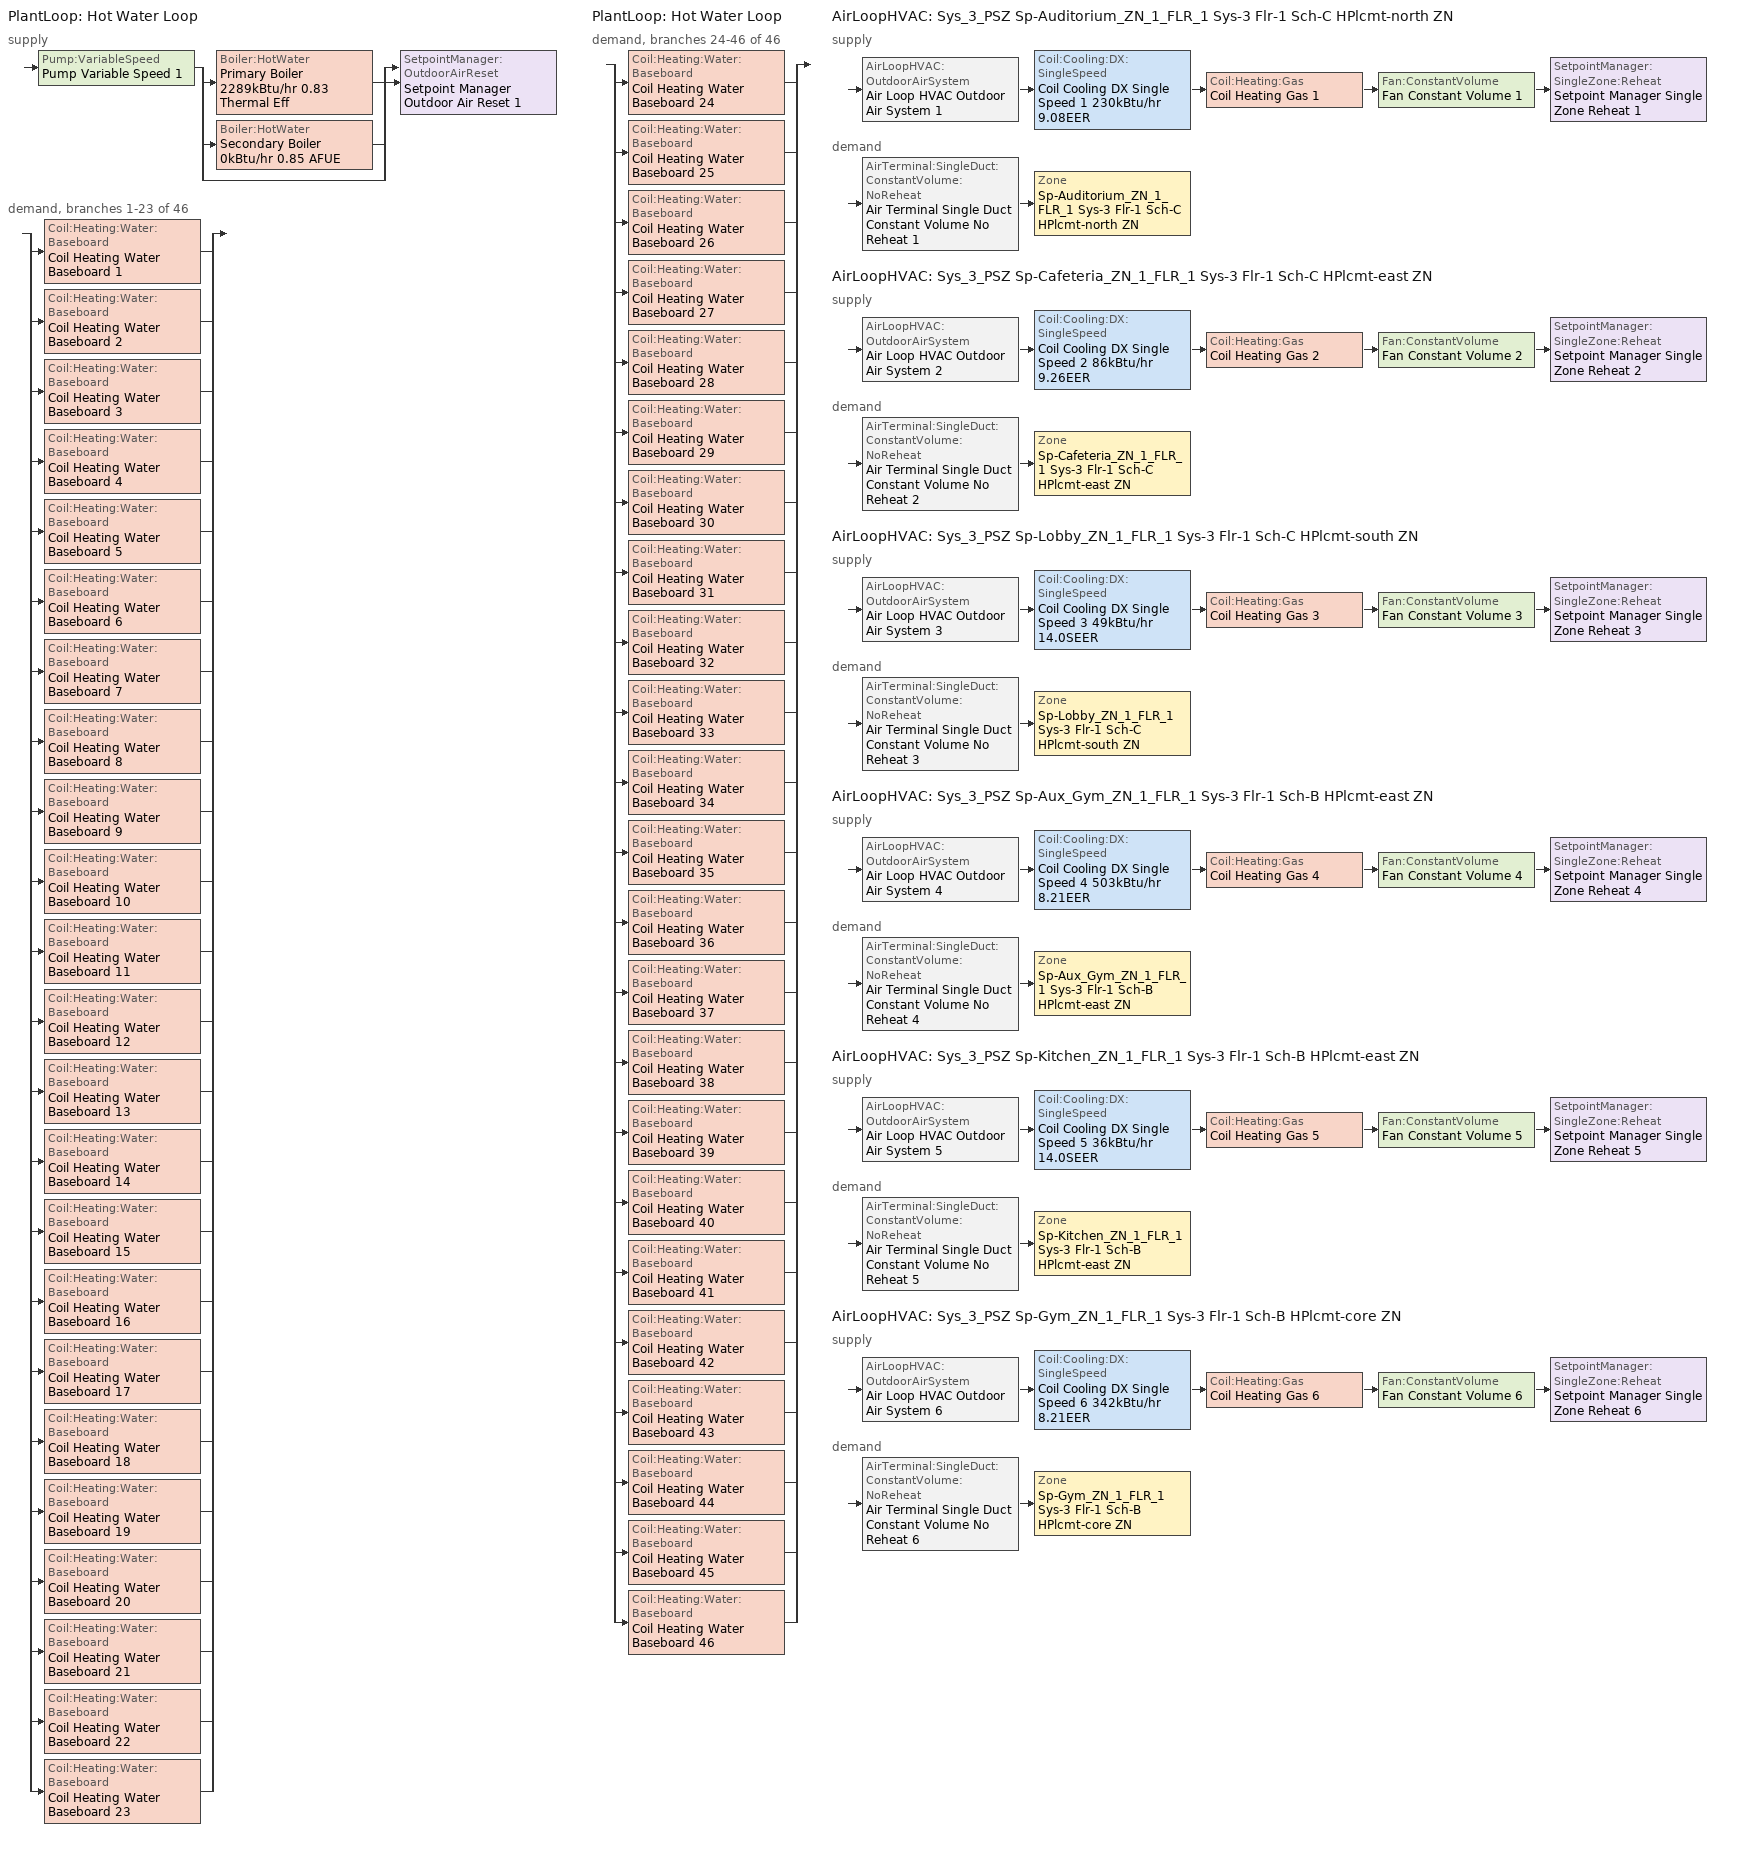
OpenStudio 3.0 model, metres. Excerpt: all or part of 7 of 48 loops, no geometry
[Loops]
PlantLoop 'Hot Water Loop'
 supply: Pump:VariableSpeed 'Pump Variable Speed 1' > split
  | Boiler:HotWater 'Primary Boiler 2289kBtu/hr 0.83 Thermal Eff'
  | Boiler:HotWater 'Secondary Boiler 0kBtu/hr 0.85 AFUE'
  | bypass
  join > SetpointManager:OutdoorAirReset 'Setpoint Manager Outdoor Air Reset 1'
 demand, branches 1-23 of 46: split
  | Coil:Heating:Water:Baseboard 'Coil Heating Water Baseboard 1'
  | Coil:Heating:Water:Baseboard 'Coil Heating Water Baseboard 2'
  | Coil:Heating:Water:Baseboard 'Coil Heating Water Baseboard 3'
  | Coil:Heating:Water:Baseboard 'Coil Heating Water Baseboard 4'
  | Coil:Heating:Water:Baseboard 'Coil Heating Water Baseboard 5'
  | Coil:Heating:Water:Baseboard 'Coil Heating Water Baseboard 6'
  | Coil:Heating:Water:Baseboard 'Coil Heating Water Baseboard 7'
  | Coil:Heating:Water:Baseboard 'Coil Heating Water Baseboard 8'
  | Coil:Heating:Water:Baseboard 'Coil Heating Water Baseboard 9'
  | Coil:Heating:Water:Baseboard 'Coil Heating Water Baseboard 10'
  | Coil:Heating:Water:Baseboard 'Coil Heating Water Baseboard 11'
  | Coil:Heating:Water:Baseboard 'Coil Heating Water Baseboard 12'
  | Coil:Heating:Water:Baseboard 'Coil Heating Water Baseboard 13'
  | Coil:Heating:Water:Baseboard 'Coil Heating Water Baseboard 14'
  | Coil:Heating:Water:Baseboard 'Coil Heating Water Baseboard 15'
  | Coil:Heating:Water:Baseboard 'Coil Heating Water Baseboard 16'
  | Coil:Heating:Water:Baseboard 'Coil Heating Water Baseboard 17'
  | Coil:Heating:Water:Baseboard 'Coil Heating Water Baseboard 18'
  | Coil:Heating:Water:Baseboard 'Coil Heating Water Baseboard 19'
  | Coil:Heating:Water:Baseboard 'Coil Heating Water Baseboard 20'
  | Coil:Heating:Water:Baseboard 'Coil Heating Water Baseboard 21'
  | Coil:Heating:Water:Baseboard 'Coil Heating Water Baseboard 22'
  | Coil:Heating:Water:Baseboard 'Coil Heating Water Baseboard 23'
PlantLoop 'Hot Water Loop'
 demand, branches 24-46 of 46: split
  | Coil:Heating:Water:Baseboard 'Coil Heating Water Baseboard 24'
  | Coil:Heating:Water:Baseboard 'Coil Heating Water Baseboard 25'
  | Coil:Heating:Water:Baseboard 'Coil Heating Water Baseboard 26'
  | Coil:Heating:Water:Baseboard 'Coil Heating Water Baseboard 27'
  | Coil:Heating:Water:Baseboard 'Coil Heating Water Baseboard 28'
  | Coil:Heating:Water:Baseboard 'Coil Heating Water Baseboard 29'
  | Coil:Heating:Water:Baseboard 'Coil Heating Water Baseboard 30'
  | Coil:Heating:Water:Baseboard 'Coil Heating Water Baseboard 31'
  | Coil:Heating:Water:Baseboard 'Coil Heating Water Baseboard 32'
  | Coil:Heating:Water:Baseboard 'Coil Heating Water Baseboard 33'
  | Coil:Heating:Water:Baseboard 'Coil Heating Water Baseboard 34'
  | Coil:Heating:Water:Baseboard 'Coil Heating Water Baseboard 35'
  | Coil:Heating:Water:Baseboard 'Coil Heating Water Baseboard 36'
  | Coil:Heating:Water:Baseboard 'Coil Heating Water Baseboard 37'
  | Coil:Heating:Water:Baseboard 'Coil Heating Water Baseboard 38'
  | Coil:Heating:Water:Baseboard 'Coil Heating Water Baseboard 39'
  | Coil:Heating:Water:Baseboard 'Coil Heating Water Baseboard 40'
  | Coil:Heating:Water:Baseboard 'Coil Heating Water Baseboard 41'
  | Coil:Heating:Water:Baseboard 'Coil Heating Water Baseboard 42'
  | Coil:Heating:Water:Baseboard 'Coil Heating Water Baseboard 43'
  | Coil:Heating:Water:Baseboard 'Coil Heating Water Baseboard 44'
  | Coil:Heating:Water:Baseboard 'Coil Heating Water Baseboard 45'
  | Coil:Heating:Water:Baseboard 'Coil Heating Water Baseboard 46'
AirLoopHVAC 'Sys_3_PSZ Sp-Auditorium_ZN_1_FLR_1 Sys-3 Flr-1 Sch-C HPlcmt-north ZN'
 supply: AirLoopHVAC:OutdoorAirSystem 'Air Loop HVAC Outdoor Air System 1' > Coil:Cooling:DX:SingleSpeed 'Coil Cooling DX Single Speed 1 230kBtu/hr 9.08EER' > Coil:Heating:Gas 'Coil Heating Gas 1' > Fan:ConstantVolume 'Fan Constant Volume 1' > SetpointManager:SingleZone:Reheat 'Setpoint Manager Single Zone Reheat 1'
 demand: AirTerminal:SingleDuct:ConstantVolume:NoReheat 'Air Terminal Single Duct Constant Volume No Reheat 1' > Zone 'Sp-Auditorium_ZN_1_FLR_1 Sys-3 Flr-1 Sch-C HPlcmt-north ZN'
AirLoopHVAC 'Sys_3_PSZ Sp-Cafeteria_ZN_1_FLR_1 Sys-3 Flr-1 Sch-C HPlcmt-east ZN'
 supply: AirLoopHVAC:OutdoorAirSystem 'Air Loop HVAC Outdoor Air System 2' > Coil:Cooling:DX:SingleSpeed 'Coil Cooling DX Single Speed 2 86kBtu/hr 9.26EER' > Coil:Heating:Gas 'Coil Heating Gas 2' > Fan:ConstantVolume 'Fan Constant Volume 2' > SetpointManager:SingleZone:Reheat 'Setpoint Manager Single Zone Reheat 2'
 demand: AirTerminal:SingleDuct:ConstantVolume:NoReheat 'Air Terminal Single Duct Constant Volume No Reheat 2' > Zone 'Sp-Cafeteria_ZN_1_FLR_1 Sys-3 Flr-1 Sch-C HPlcmt-east ZN'
AirLoopHVAC 'Sys_3_PSZ Sp-Lobby_ZN_1_FLR_1 Sys-3 Flr-1 Sch-C HPlcmt-south ZN'
 supply: AirLoopHVAC:OutdoorAirSystem 'Air Loop HVAC Outdoor Air System 3' > Coil:Cooling:DX:SingleSpeed 'Coil Cooling DX Single Speed 3 49kBtu/hr 14.0SEER' > Coil:Heating:Gas 'Coil Heating Gas 3' > Fan:ConstantVolume 'Fan Constant Volume 3' > SetpointManager:SingleZone:Reheat 'Setpoint Manager Single Zone Reheat 3'
 demand: AirTerminal:SingleDuct:ConstantVolume:NoReheat 'Air Terminal Single Duct Constant Volume No Reheat 3' > Zone 'Sp-Lobby_ZN_1_FLR_1 Sys-3 Flr-1 Sch-C HPlcmt-south ZN'
AirLoopHVAC 'Sys_3_PSZ Sp-Aux_Gym_ZN_1_FLR_1 Sys-3 Flr-1 Sch-B HPlcmt-east ZN'
 supply: AirLoopHVAC:OutdoorAirSystem 'Air Loop HVAC Outdoor Air System 4' > Coil:Cooling:DX:SingleSpeed 'Coil Cooling DX Single Speed 4 503kBtu/hr 8.21EER' > Coil:Heating:Gas 'Coil Heating Gas 4' > Fan:ConstantVolume 'Fan Constant Volume 4' > SetpointManager:SingleZone:Reheat 'Setpoint Manager Single Zone Reheat 4'
 demand: AirTerminal:SingleDuct:ConstantVolume:NoReheat 'Air Terminal Single Duct Constant Volume No Reheat 4' > Zone 'Sp-Aux_Gym_ZN_1_FLR_1 Sys-3 Flr-1 Sch-B HPlcmt-east ZN'
AirLoopHVAC 'Sys_3_PSZ Sp-Kitchen_ZN_1_FLR_1 Sys-3 Flr-1 Sch-B HPlcmt-east ZN'
 supply: AirLoopHVAC:OutdoorAirSystem 'Air Loop HVAC Outdoor Air System 5' > Coil:Cooling:DX:SingleSpeed 'Coil Cooling DX Single Speed 5 36kBtu/hr 14.0SEER' > Coil:Heating:Gas 'Coil Heating Gas 5' > Fan:ConstantVolume 'Fan Constant Volume 5' > SetpointManager:SingleZone:Reheat 'Setpoint Manager Single Zone Reheat 5'
 demand: AirTerminal:SingleDuct:ConstantVolume:NoReheat 'Air Terminal Single Duct Constant Volume No Reheat 5' > Zone 'Sp-Kitchen_ZN_1_FLR_1 Sys-3 Flr-1 Sch-B HPlcmt-east ZN'
AirLoopHVAC 'Sys_3_PSZ Sp-Gym_ZN_1_FLR_1 Sys-3 Flr-1 Sch-B HPlcmt-core ZN'
 supply: AirLoopHVAC:OutdoorAirSystem 'Air Loop HVAC Outdoor Air System 6' > Coil:Cooling:DX:SingleSpeed 'Coil Cooling DX Single Speed 6 342kBtu/hr 8.21EER' > Coil:Heating:Gas 'Coil Heating Gas 6' > Fan:ConstantVolume 'Fan Constant Volume 6' > SetpointManager:SingleZone:Reheat 'Setpoint Manager Single Zone Reheat 6'
 demand: AirTerminal:SingleDuct:ConstantVolume:NoReheat 'Air Terminal Single Duct Constant Volume No Reheat 6' > Zone 'Sp-Gym_ZN_1_FLR_1 Sys-3 Flr-1 Sch-B HPlcmt-core ZN'
[Sizing:Zone] Zone Cooling Design Supply Air Temperature Input Method=SupplyAirTemperature; Zone Cooling Design Supply Air Temperature {C}=13; Zone Cooling Design Supply Air Temperature Difference {deltaC}=11.11; Zone Heating Design Supply Air Temperature Input Method=SupplyAirTemperature; Zone Heating Design Supply Air Temperature {C}=43; Zone Heating Design Supply Air Temperature Difference {deltaC}=11.11; Zone Cooling Design Supply Air Humidity Ratio {kg-H2O/kg-air}=0.0085; Zone Heating Design Supply Air Humidity Ratio {kg-H2O/kg-air}=0.008; Zone Heating Sizing Factor=1.3; Zone Cooling Sizing Factor=1.1; Cooling Design Air Flow Method=DesignDay; Heating Design Air Flow Method=DesignDay; Account for Dedicated Outdoor Air System=No; Dedicated Outdoor Air System Control Strategy=NeutralSupplyAir; Dedicated Outdoor Air Low Setpoint Temperature for Design {C}=autosize; Dedicated Outdoor Air High Setpoint Temperature for Design {C}=autosize
Sp-Auditorium_ZN_1_FLR_1 Sys-3 Flr-1 Sch-C HPlcmt-north ZN; Sp-Cafeteria_ZN_1_FLR_1 Sys-3 Flr-1 Sch-C HPlcmt-east ZN; Sp-Lobby_ZN_1_FLR_1 Sys-3 Flr-1 Sch-C HPlcmt-south ZN; Sp-Aux_Gym_ZN_1_FLR_1 Sys-3 Flr-1 Sch-B HPlcmt-east ZN; Sp-Kitchen_ZN_1_FLR_1 Sys-3 Flr-1 Sch-B HPlcmt-east ZN; Sp-Gym_ZN_1_FLR_1 Sys-3 Flr-1 Sch-B HPlcmt-core ZN
[Zone equipment]
Sp-Auditorium_ZN_1_FLR_1 Sys-3 Flr-1 Sch-C HPlcmt-north ZN: Air Terminal Single Duct Constant Volume No Reheat 1, Zone HVAC Baseboard Convective Water 1
Sp-Cafeteria_ZN_1_FLR_1 Sys-3 Flr-1 Sch-C HPlcmt-east ZN: Air Terminal Single Duct Constant Volume No Reheat 2, Zone HVAC Baseboard Convective Water 2
Sp-Lobby_ZN_1_FLR_1 Sys-3 Flr-1 Sch-C HPlcmt-south ZN: Air Terminal Single Duct Constant Volume No Reheat 3, Zone HVAC Baseboard Convective Water 3
Sp-Aux_Gym_ZN_1_FLR_1 Sys-3 Flr-1 Sch-B HPlcmt-east ZN: Air Terminal Single Duct Constant Volume No Reheat 4, Zone HVAC Baseboard Convective Water 4
Sp-Kitchen_ZN_1_FLR_1 Sys-3 Flr-1 Sch-B HPlcmt-east ZN: Air Terminal Single Duct Constant Volume No Reheat 5, Zone HVAC Baseboard Convective Water 5
Sp-Gym_ZN_1_FLR_1 Sys-3 Flr-1 Sch-B HPlcmt-core ZN: Air Terminal Single Duct Constant Volume No Reheat 6, Zone HVAC Baseboard Convective Water 6
[PlantLoop]
Hot Water Loop: Fluid Type=Water; Glycol Concentration=0; Plant Loop Volume {m3}=Autocalculate; Load Distribution Scheme=Optimal
[Sizing:Plant]
Hot Water Loop: Loop Type=Heating; Design Loop Exit Temperature {C}=82; Loop Design Temperature Difference {deltaC}=16; Sizing Option=NonCoincident; Zone Timesteps in Averaging Window=1; Coincident Sizing Factor Mode=None
[Pump:VariableSpeed]
Pump Variable Speed 1: Motor Efficiency=0.895; Pump Control Type=Intermittent; Skin Loss Radiative Fraction=0.5; Design Power Sizing Method=PowerPerFlowPerPressure; Design Electric Power per Unit Flow Rate {W/(m3/s)}=348701.1; Design Shaft Power per Unit Flow Rate per Unit Head {W-s/m3-Pa}=1.50185; Design Minimum Flow Rate Fraction=0
[Boiler:HotWater] Fuel Type=NaturalGas; Normalized Boiler Efficiency Curve=BOILER-EFFFPLR-NECB2011; Water Outlet Upper Temperature Limit {C}=99; Parasitic Electric Load {W}=0; Sizing Factor=1
Name | Nominal Capacity {W} | Nominal Thermal Efficiency | Minimum Part Load Ratio | Boiler Flow Mode
Primary Boiler 2289kBtu/hr 0.83 Thermal Eff | 670797 | 0.83 | 0.25 | LeavingSetpointModulated
Secondary Boiler 0kBtu/hr 0.85 AFUE | 0.001 | 0.85 |  | ConstantFlow
[SetpointManager:OutdoorAirReset]
Setpoint Manager Outdoor Air Reset 1: Control Variable=Temperature; Setpoint at Outdoor Low Temperature {C}=82; Outdoor Low Temperature {C}=-16; Setpoint at Outdoor High Temperature {C}=60; Outdoor High Temperature {C}=0
[AirLoopHVAC] Design Supply Air Flow Rate {m3/s}=AutoSize
Name | Availability Schedule
Sys_3_PSZ Sp-Auditorium_ZN_1_FLR_1 Sys-3 Flr-1 Sch-C HPlcmt-north ZN | Sys_3_PSZ Sp-Auditorium_ZN_1_FLR_1 Sys-3 Flr-1 Sch-C HPlcmt-north ZN Occ Sch
Sys_3_PSZ Sp-Cafeteria_ZN_1_FLR_1 Sys-3 Flr-1 Sch-C HPlcmt-east ZN | Sys_3_PSZ Sp-Cafeteria_ZN_1_FLR_1 Sys-3 Flr-1 Sch-C HPlcmt-east ZN Occ Sch
Sys_3_PSZ Sp-Lobby_ZN_1_FLR_1 Sys-3 Flr-1 Sch-C HPlcmt-south ZN | Sys_3_PSZ Sp-Lobby_ZN_1_FLR_1 Sys-3 Flr-1 Sch-C HPlcmt-south ZN Occ Sch
Sys_3_PSZ Sp-Aux_Gym_ZN_1_FLR_1 Sys-3 Flr-1 Sch-B HPlcmt-east ZN | Sys_3_PSZ Sp-Aux_Gym_ZN_1_FLR_1 Sys-3 Flr-1 Sch-B HPlcmt-east ZN Occ Sch
Sys_3_PSZ Sp-Kitchen_ZN_1_FLR_1 Sys-3 Flr-1 Sch-B HPlcmt-east ZN | Sys_3_PSZ Sp-Kitchen_ZN_1_FLR_1 Sys-3 Flr-1 Sch-B HPlcmt-east ZN Occ Sch
Sys_3_PSZ Sp-Gym_ZN_1_FLR_1 Sys-3 Flr-1 Sch-B HPlcmt-core ZN | Sys_3_PSZ Sp-Gym_ZN_1_FLR_1 Sys-3 Flr-1 Sch-B HPlcmt-core ZN Occ Sch
[Sizing:System] Type of Load to Size On=Sensible; Design Outdoor Air Flow Rate {m3/s}=Autosize; Central Heating Maximum System Air Flow Ratio=1; Preheat Design Temperature {C}=7; Preheat Design Humidity Ratio {kg-H2O/kg-Air}=0.008; Precool Design Temperature {C}=13; Precool Design Humidity Ratio {kg-H2O/kg-Air}=0.008; Central Cooling Design Supply Air Temperature {C}=13; Central Heating Design Supply Air Temperature {C}=43; Sizing Option=NonCoincident; 100% Outdoor Air in Cooling=No; 100% Outdoor Air in Heating=No; Central Cooling Design Supply Air Humidity Ratio {kg-H2O/kg-Air}=0.0085; Central Heating Design Supply Air Humidity Ratio {kg-H2O/kg-Air}=0.008; Cooling Design Air Flow Method=DesignDay; Cooling Design Air Flow Rate {m3/s}=0; Heating Design Air Flow Method=DesignDay; Heating Design Air Flow Rate {m3/s}=0; System Outdoor Air Method=ZoneSum; Zone Maximum Outdoor Air Fraction=1; Cooling Supply Air Flow Rate Per Floor Area {m3/s-m2}=0.00996765; Cooling Fraction of Autosized Cooling Supply Air Flow Rate=1; Cooling Supply Air Flow Rate Per Unit Cooling Capacity {m3/s-W}=3.94755e-05; Heating Supply Air Flow Rate Per Floor Area {m3/s-m2}=0.00996765; Heating Fraction of Autosized Heating Supply Air Flow Rate=1; Heating Fraction of Autosized Cooling Supply Air Flow Rate=1; Heating Supply Air Flow Rate Per Unit Heating Capacity {m3/s-W}=3.15882e-05; Cooling Design Capacity Method=CoolingDesignCapacity; Cooling Design Capacity {W}=autosize; Cooling Design Capacity Per Floor Area {W/m2}=234.7; Fraction of Autosized Cooling Design Capacity=1; Heating Design Capacity Method=HeatingDesignCapacity; Heating Design Capacity {W}=autosize; Heating Design Capacity Per Floor Area {W/m2}=157; Fraction of Autosized Heating Design Capacity=1; Central Cooling Capacity Control Method=OnOff
Sys_3_PSZ Sp-Auditorium_ZN_1_FLR_1 Sys-3 Flr-1 Sch-C HPlcmt-north ZN; Sys_3_PSZ Sp-Cafeteria_ZN_1_FLR_1 Sys-3 Flr-1 Sch-C HPlcmt-east ZN; Sys_3_PSZ Sp-Lobby_ZN_1_FLR_1 Sys-3 Flr-1 Sch-C HPlcmt-south ZN; Sys_3_PSZ Sp-Aux_Gym_ZN_1_FLR_1 Sys-3 Flr-1 Sch-B HPlcmt-east ZN; Sys_3_PSZ Sp-Kitchen_ZN_1_FLR_1 Sys-3 Flr-1 Sch-B HPlcmt-east ZN; Sys_3_PSZ Sp-Gym_ZN_1_FLR_1 Sys-3 Flr-1 Sch-B HPlcmt-core ZN
[Fan:ConstantVolume] Availability Schedule=Always On Discrete; Fan Total Efficiency=0.39975; Pressure Rise {Pa}=640; Maximum Flow Rate {m3/s}=AutoSize; Motor Efficiency=0.615
Fan Constant Volume 1; Fan Constant Volume 2; Fan Constant Volume 3; Fan Constant Volume 4; Fan Constant Volume 5; Fan Constant Volume 6
[Coil:Heating:Gas] Availability Schedule=Always On Discrete; Nominal Capacity {W}=AutoSize; Parasitic Electric Load {W}=0; Part Load Fraction Correlation Curve=FURNACE-EFFPLR-NECB2011; Parasitic Gas Load {W}=0
Name | Gas Burner Efficiency
Coil Heating Gas 1; Coil Heating Gas 2; Coil Heating Gas 4; Coil Heating Gas 6 | 0.81
Coil Heating Gas 3; Coil Heating Gas 5 | 0.924
[Coil:Cooling:DX:SingleSpeed] Availability Schedule=Always On Discrete; Rated Total Cooling Capacity {W}=autosize; Rated Sensible Heat Ratio=autosize; Rated Air Flow Rate {m3/s}=autosize; Rated Evaporator Fan Power Per Volume Flow Rate {W/(m3/s)}=773.3; Total Cooling Capacity Function of Temperature Curve=DXCOOL-NECB2011-REF-CAPFT; Total Cooling Capacity Function of Flow Fraction Curve=DXCOOL-NECB2011-REF-CAPFFLOW; Energy Input Ratio Function of Temperature Curve=DXCOOL-NECB2011-REF-COOLEIRFT; Energy Input Ratio Function of Flow Fraction Curve=DXCOOL-NECB2011-REF-COOLEIRFFLOW; Part Load Fraction Correlation Curve=DXCOOL-NECB2011-REF-COOLPLFFPLR; Condenser Type=AirCooled; Evaporative Condenser Effectiveness=0; Evaporative Condenser Air Flow Rate {m3/s}=Autosize; Evaporative Condenser Pump Rated Power Consumption {W}=Autosize; Crankcase Heater Capacity {W}=0; Maximum Outdoor Dry-Bulb Temperature for Crankcase Heater Operation {C}=0; Basin Heater Capacity {W/K}=0; Basin Heater Setpoint Temperature {C}=10
Name | Rated COP {W/W}
Coil Cooling DX Single Speed 1 230kBtu/hr 9.08EER | 3.15956
Coil Cooling DX Single Speed 2 86kBtu/hr 9.26EER | 3.21949
Coil Cooling DX Single Speed 3 49kBtu/hr 14.0SEER; Coil Cooling DX Single Speed 5 36kBtu/hr 14.0SEER | 4.11713
Coil Cooling DX Single Speed 4 503kBtu/hr 8.21EER; Coil Cooling DX Single Speed 6 342kBtu/hr 8.21EER | 2.8699
[Controller:OutdoorAir] Minimum Outdoor Air Flow Rate {m3/s}=autosize; Maximum Outdoor Air Flow Rate {m3/s}=Autosize; Economizer Control Action Type=ModulateFlow; Lockout Type=NoLockout; Minimum Limit Type=FixedMinimum; High Humidity Control=No; Heat Recovery Bypass Control Type=BypassWhenOAFlowGreaterThanMinimum
Name | Economizer Control Type | Minimum Outdoor Air Schedule | Controller Mechanical Ventilation | Economizer Maximum Limit Dry-Bulb Temperature {C} | Economizer Maximum Limit Enthalpy {J/kg} | Economizer Minimum Limit Dry-Bulb Temperature {C}
Controller Outdoor Air 1 | DifferentialEnthalpy | Sys_3_PSZ Sp-Auditorium_ZN_1_FLR_1 Sys-3 Flr-1 Sch-C HPlcmt-north ZN Occ Sch | Controller Mechanical Ventilation 1
Controller Outdoor Air 2 | DifferentialEnthalpy | Sys_3_PSZ Sp-Cafeteria_ZN_1_FLR_1 Sys-3 Flr-1 Sch-C HPlcmt-east ZN Occ Sch | Controller Mechanical Ventilation 2
Controller Outdoor Air 3 | NoEconomizer | Sys_3_PSZ Sp-Lobby_ZN_1_FLR_1 Sys-3 Flr-1 Sch-C HPlcmt-south ZN Occ Sch | Controller Mechanical Ventilation 3 | 28 | 64000 | -100
Controller Outdoor Air 4 | DifferentialEnthalpy | Sys_3_PSZ Sp-Aux_Gym_ZN_1_FLR_1 Sys-3 Flr-1 Sch-B HPlcmt-east ZN Occ Sch | Controller Mechanical Ventilation 4
Controller Outdoor Air 5 | NoEconomizer | Sys_3_PSZ Sp-Kitchen_ZN_1_FLR_1 Sys-3 Flr-1 Sch-B HPlcmt-east ZN Occ Sch | Controller Mechanical Ventilation 5 | 28 | 64000 | -100
Controller Outdoor Air 6 | DifferentialEnthalpy | Sys_3_PSZ Sp-Gym_ZN_1_FLR_1 Sys-3 Flr-1 Sch-B HPlcmt-core ZN Occ Sch | Controller Mechanical Ventilation 6
[Controller:MechanicalVentilation] Availability Schedule=Always On Discrete; System Outdoor Air Method=ZoneSum
Controller Mechanical Ventilation 1; Controller Mechanical Ventilation 2; Controller Mechanical Ventilation 3; Controller Mechanical Ventilation 4; Controller Mechanical Ventilation 5; Controller Mechanical Ventilation 6
[AirLoopHVAC:OutdoorAirSystem]
Name | Controller
Air Loop HVAC Outdoor Air System 1 | Controller Outdoor Air 1
Air Loop HVAC Outdoor Air System 2 | Controller Outdoor Air 2
Air Loop HVAC Outdoor Air System 3 | Controller Outdoor Air 3
Air Loop HVAC Outdoor Air System 4 | Controller Outdoor Air 4
Air Loop HVAC Outdoor Air System 5 | Controller Outdoor Air 5
Air Loop HVAC Outdoor Air System 6 | Controller Outdoor Air 6
[SetpointManager:SingleZone:Reheat] Minimum Supply Air Temperature {C}=13; Maximum Supply Air Temperature {C}=43
Name | Control Zone
Setpoint Manager Single Zone Reheat 1 | Sp-Auditorium_ZN_1_FLR_1 Sys-3 Flr-1 Sch-C HPlcmt-north ZN
Setpoint Manager Single Zone Reheat 2 | Sp-Cafeteria_ZN_1_FLR_1 Sys-3 Flr-1 Sch-C HPlcmt-east ZN
Setpoint Manager Single Zone Reheat 3 | Sp-Lobby_ZN_1_FLR_1 Sys-3 Flr-1 Sch-C HPlcmt-south ZN
Setpoint Manager Single Zone Reheat 4 | Sp-Aux_Gym_ZN_1_FLR_1 Sys-3 Flr-1 Sch-B HPlcmt-east ZN
Setpoint Manager Single Zone Reheat 5 | Sp-Kitchen_ZN_1_FLR_1 Sys-3 Flr-1 Sch-B HPlcmt-east ZN
Setpoint Manager Single Zone Reheat 6 | Sp-Gym_ZN_1_FLR_1 Sys-3 Flr-1 Sch-B HPlcmt-core ZN
[AirTerminal:SingleDuct:ConstantVolume:NoReheat] Availability Schedule=Always On Discrete; Maximum Air Flow Rate {m3/s}=AutoSize
Air Terminal Single Duct Constant Volume No Reheat 1; Air Terminal Single Duct Constant Volume No Reheat 2; Air Terminal Single Duct Constant Volume No Reheat 3; Air Terminal Single Duct Constant Volume No Reheat 4; Air Terminal Single Duct Constant Volume No Reheat 5; Air Terminal Single Duct Constant Volume No Reheat 6
[Coil:Heating:Water:Baseboard] Heating Design Capacity Method=HeatingDesignCapacity; Heating Design Capacity {W}=autosize; Heating Design Capacity Per Floor Area {W/m2}=0; Fraction of Autosized Heating Design Capacity=0.8
Coil Heating Water Baseboard 1; Coil Heating Water Baseboard 2; Coil Heating Water Baseboard 3; Coil Heating Water Baseboard 4; Coil Heating Water Baseboard 5; Coil Heating Water Baseboard 6; Coil Heating Water Baseboard 7; Coil Heating Water Baseboard 8; Coil Heating Water Baseboard 9; Coil Heating Water Baseboard 10; Coil Heating Water Baseboard 11; Coil Heating Water Baseboard 12; Coil Heating Water Baseboard 13; Coil Heating Water Baseboard 14; Coil Heating Water Baseboard 15; Coil Heating Water Baseboard 16; Coil Heating Water Baseboard 17; Coil Heating Water Baseboard 18; Coil Heating Water Baseboard 19; Coil Heating Water Baseboard 20; Coil Heating Water Baseboard 21; Coil Heating Water Baseboard 22; Coil Heating Water Baseboard 23; Coil Heating Water Baseboard 24; Coil Heating Water Baseboard 25; Coil Heating Water Baseboard 26; Coil Heating Water Baseboard 27; Coil Heating Water Baseboard 28; Coil Heating Water Baseboard 29; Coil Heating Water Baseboard 30; Coil Heating Water Baseboard 31; Coil Heating Water Baseboard 32; Coil Heating Water Baseboard 33; Coil Heating Water Baseboard 34; Coil Heating Water Baseboard 35; Coil Heating Water Baseboard 36; Coil Heating Water Baseboard 37; Coil Heating Water Baseboard 38; Coil Heating Water Baseboard 39; Coil Heating Water Baseboard 40; Coil Heating Water Baseboard 41; Coil Heating Water Baseboard 42; Coil Heating Water Baseboard 43; Coil Heating Water Baseboard 44; Coil Heating Water Baseboard 45; Coil Heating Water Baseboard 46
[ZoneHVAC:Baseboard:Convective:Water] Availability Schedule=Always On Discrete
Name | Heating Coil
Zone HVAC Baseboard Convective Water 1 | Coil Heating Water Baseboard 1
Zone HVAC Baseboard Convective Water 2 | Coil Heating Water Baseboard 2
Zone HVAC Baseboard Convective Water 3 | Coil Heating Water Baseboard 3
Zone HVAC Baseboard Convective Water 4 | Coil Heating Water Baseboard 4
Zone HVAC Baseboard Convective Water 5 | Coil Heating Water Baseboard 5
Zone HVAC Baseboard Convective Water 6 | Coil Heating Water Baseboard 6
Zone HVAC Baseboard Convective Water 7 | Coil Heating Water Baseboard 7
Zone HVAC Baseboard Convective Water 8 | Coil Heating Water Baseboard 8
Zone HVAC Baseboard Convective Water 9 | Coil Heating Water Baseboard 9
Zone HVAC Baseboard Convective Water 10 | Coil Heating Water Baseboard 10
Zone HVAC Baseboard Convective Water 11 | Coil Heating Water Baseboard 11
Zone HVAC Baseboard Convective Water 12 | Coil Heating Water Baseboard 12
Zone HVAC Baseboard Convective Water 13 | Coil Heating Water Baseboard 13
Zone HVAC Baseboard Convective Water 14 | Coil Heating Water Baseboard 14
Zone HVAC Baseboard Convective Water 15 | Coil Heating Water Baseboard 15
Zone HVAC Baseboard Convective Water 16 | Coil Heating Water Baseboard 16
Zone HVAC Baseboard Convective Water 17 | Coil Heating Water Baseboard 17
Zone HVAC Baseboard Convective Water 18 | Coil Heating Water Baseboard 18
Zone HVAC Baseboard Convective Water 19 | Coil Heating Water Baseboard 19
Zone HVAC Baseboard Convective Water 20 | Coil Heating Water Baseboard 20
Zone HVAC Baseboard Convective Water 21 | Coil Heating Water Baseboard 21
Zone HVAC Baseboard Convective Water 22 | Coil Heating Water Baseboard 22
Zone HVAC Baseboard Convective Water 23 | Coil Heating Water Baseboard 23
Zone HVAC Baseboard Convective Water 24 | Coil Heating Water Baseboard 24
Zone HVAC Baseboard Convective Water 25 | Coil Heating Water Baseboard 25
Zone HVAC Baseboard Convective Water 26 | Coil Heating Water Baseboard 26
Zone HVAC Baseboard Convective Water 27 | Coil Heating Water Baseboard 27
Zone HVAC Baseboard Convective Water 28 | Coil Heating Water Baseboard 28
Zone HVAC Baseboard Convective Water 29 | Coil Heating Water Baseboard 29
Zone HVAC Baseboard Convective Water 30 | Coil Heating Water Baseboard 30
Zone HVAC Baseboard Convective Water 31 | Coil Heating Water Baseboard 31
Zone HVAC Baseboard Convective Water 32 | Coil Heating Water Baseboard 32
Zone HVAC Baseboard Convective Water 33 | Coil Heating Water Baseboard 33
Zone HVAC Baseboard Convective Water 34 | Coil Heating Water Baseboard 34
Zone HVAC Baseboard Convective Water 35 | Coil Heating Water Baseboard 35
Zone HVAC Baseboard Convective Water 36 | Coil Heating Water Baseboard 36
Zone HVAC Baseboard Convective Water 37 | Coil Heating Water Baseboard 37
Zone HVAC Baseboard Convective Water 38 | Coil Heating Water Baseboard 38
Zone HVAC Baseboard Convective Water 39 | Coil Heating Water Baseboard 39
Zone HVAC Baseboard Convective Water 40 | Coil Heating Water Baseboard 40
Zone HVAC Baseboard Convective Water 41 | Coil Heating Water Baseboard 41
Zone HVAC Baseboard Convective Water 42 | Coil Heating Water Baseboard 42
Zone HVAC Baseboard Convective Water 43 | Coil Heating Water Baseboard 43
Zone HVAC Baseboard Convective Water 44 | Coil Heating Water Baseboard 44
Zone HVAC Baseboard Convective Water 45 | Coil Heating Water Baseboard 45
Zone HVAC Baseboard Convective Water 46 | Coil Heating Water Baseboard 46
[HeatExchanger:AirToAir:SensibleAndLatent] Availability Schedule=Always On Discrete; Nominal Supply Air Flow Rate {m3/s}=autosize; Sensible Effectiveness at 100% Heating Air Flow=0.5; Latent Effectiveness at 100% Heating Air Flow=0.5; Sensible Effectiveness at 75% Heating Air Flow=0.5; Latent Effectiveness at 75% Heating Air Flow=0.5; Sensible Effectiveness at 100% Cooling Air Flow=0.5; Latent Effectiveness at 100% Cooling Air Flow=0.5; Sensible Effectiveness at 75% Cooling Air Flow=0.5; Latent Effectiveness at 75% Cooling Air Flow=0.5; Supply Air Outlet Temperature Control=Yes; Heat Exchanger Type=Rotary; Frost Control Type=ExhaustOnly; Threshold Temperature {C}=-23.3; Initial Defrost Time Fraction=0.167; Rate of Defrost Time Fraction Increase {1/K}=1.44; Economizer Lockout=Yes
Name | Nominal Electric Power {W}
Sys_3_PSZ Sp-Corner_Class_2_Pod_2_ZN_1_FLR_2 Sys-3 Flr-2 Sch-D HPlcmt-north ZN ERV; Sys_3_PSZ Sp-Corner_Class_2_Pod_3_ZN_1_FLR_1 Sys-3 Flr-1 Sch-D HPlcmt-north ZN ERV; Sys_3_PSZ Sp-Corner_Class_2_Pod_3_ZN_1_FLR_2 Sys-3 Flr-2 Sch-D HPlcmt-north ZN ERV | 247.743
Sys_3_PSZ Sp-Corridor_Pod_1_ZN_1_FLR_1 Sys-3 Flr-1 Sch-D HPlcmt-west ZN ERV; Sys_3_PSZ Sp-Corridor_Pod_1_ZN_1_FLR_2 Sys-3 Flr-2 Sch-D HPlcmt-west ZN ERV; Sys_3_PSZ Sp-Corridor_Pod_2_ZN_1_FLR_1 Sys-3 Flr-1 Sch-D HPlcmt-west ZN ERV; Sys_3_PSZ Sp-Corridor_Pod_2_ZN_1_FLR_2 Sys-3 Flr-2 Sch-D HPlcmt-west ZN ERV; Sys_3_PSZ Sp-Corridor_Pod_3_ZN_1_FLR_1 Sys-3 Flr-1 Sch-D HPlcmt-west ZN ERV; Sys_3_PSZ Sp-Corridor_Pod_3_ZN_1_FLR_2 Sys-3 Flr-2 Sch-D HPlcmt-west ZN ERV | 119.982
Sys_3_PSZ Sp-Gym_ZN_1_FLR_1 Sys-3 Flr-1 Sch-B HPlcmt-core ZN ERV | 2210.7
Sys_3_PSZ Sp-Kitchen_ZN_1_FLR_1 Sys-3 Flr-1 Sch-B HPlcmt-east ZN ERV | 262.571
Sys_3_PSZ Sp-LIBRARY_MEDIA_CENTER_ZN_1_FLR_2 Sys-3 Flr-2 Sch-C HPlcmt-east ZN ERV | 570.492
Sys_3_PSZ Sp-Lobby_ZN_1_FLR_1 Sys-3 Flr-1 Sch-C HPlcmt-south ZN ERV; Sys_3_PSZ Sp-Lobby_ZN_1_FLR_2 Sys-3 Flr-2 Sch-C HPlcmt-south ZN ERV | 669.997
Sys_3_PSZ Sp-Main_Corridor_ZN_1_FLR_1 Sys-3 Flr-1 Sch-D HPlcmt-west ZN ERV; Sys_3_PSZ Sp-Main_Corridor_ZN_1_FLR_2 Sys-3 Flr-2 Sch-D HPlcmt-west ZN ERV | 299.311
Sys_3_PSZ Sp-Mech_ZN_1_FLR_1 Sys-3 Flr-1 Sch-D HPlcmt-core ZN ERV; Sys_3_PSZ Sp-Mech_ZN_1_FLR_2 Sys-3 Flr-2 Sch-D HPlcmt-core ZN ERV | 124.793
Sys_3_PSZ Sp-Mult_Class_1_Pod_1_ZN_1_FLR_1 Sys-3 Flr-1 Sch-D HPlcmt-south ZN ERV; Sys_3_PSZ Sp-Mult_Class_1_Pod_1_ZN_1_FLR_2 Sys-3 Flr-2 Sch-D HPlcmt-south ZN ERV; Sys_3_PSZ Sp-Mult_Class_1_Pod_2_ZN_1_FLR_1 Sys-3 Flr-1 Sch-D HPlcmt-south ZN ERV; Sys_3_PSZ Sp-Mult_Class_1_Pod_2_ZN_1_FLR_2 Sys-3 Flr-2 Sch-D HPlcmt-south ZN ERV; Sys_3_PSZ Sp-Mult_Class_1_Pod_3_ZN_1_FLR_1 Sys-3 Flr-1 Sch-D HPlcmt-south ZN ERV; Sys_3_PSZ Sp-Mult_Class_1_Pod_3_ZN_1_FLR_2 Sys-3 Flr-2 Sch-D HPlcmt-south ZN ERV; Sys_3_PSZ Sp-Mult_Class_2_Pod_1_ZN_1_FLR_1 Sys-3 Flr-1 Sch-D HPlcmt-north ZN ERV; Sys_3_PSZ Sp-Mult_Class_2_Pod_1_ZN_1_FLR_2 Sys-3 Flr-2 Sch-D HPlcmt-north ZN ERV; Sys_3_PSZ Sp-Mult_Class_2_Pod_2_ZN_1_FLR_1 Sys-3 Flr-1 Sch-D HPlcmt-north ZN ERV; Sys_3_PSZ Sp-Mult_Class_2_Pod_2_ZN_1_FLR_2 Sys-3 Flr-2 Sch-D HPlcmt-north ZN ERV; Sys_3_PSZ Sp-Mult_Class_2_Pod_3_ZN_1_FLR_1 Sys-3 Flr-1 Sch-D HPlcmt-north ZN ERV; Sys_3_PSZ Sp-Mult_Class_2_Pod_3_ZN_1_FLR_2 Sys-3 Flr-2 Sch-D HPlcmt-north ZN ERV | 1002.76
Sys_3_PSZ Sp-Offices_ZN_1_FLR_1 Sys-3 Flr-1 Sch-A HPlcmt-south ZN ERV; Sys_3_PSZ Sp-Offices_ZN_1_FLR_2 Sys-3 Flr-2 Sch-A HPlcmt-south ZN ERV | 210.944
[SetpointManager:OutdoorAirPretreat] Minimum Setpoint Temperature {C}=-99; Maximum Setpoint Temperature {C}=99; Minimum Setpoint Humidity Ratio {kgWater/kgDryAir}=1e-05; Maximum Setpoint Humidity Ratio {kgWater/kgDryAir}=1
Setpoint Manager Outdoor Air Pretreat 1; Setpoint Manager Outdoor Air Pretreat 2; Setpoint Manager Outdoor Air Pretreat 3; Setpoint Manager Outdoor Air Pretreat 4; Setpoint Manager Outdoor Air Pretreat 5; Setpoint Manager Outdoor Air Pretreat 6; Setpoint Manager Outdoor Air Pretreat 7; Setpoint Manager Outdoor Air Pretreat 8; Setpoint Manager Outdoor Air Pretreat 9; Setpoint Manager Outdoor Air Pretreat 10; Setpoint Manager Outdoor Air Pretreat 11; Setpoint Manager Outdoor Air Pretreat 12; Setpoint Manager Outdoor Air Pretreat 13; Setpoint Manager Outdoor Air Pretreat 14; Setpoint Manager Outdoor Air Pretreat 15; Setpoint Manager Outdoor Air Pretreat 16; Setpoint Manager Outdoor Air Pretreat 17; Setpoint Manager Outdoor Air Pretreat 18; Setpoint Manager Outdoor Air Pretreat 19; Setpoint Manager Outdoor Air Pretreat 20; Setpoint Manager Outdoor Air Pretreat 21; Setpoint Manager Outdoor Air Pretreat 22; Setpoint Manager Outdoor Air Pretreat 23; Setpoint Manager Outdoor Air Pretreat 24; Setpoint Manager Outdoor Air Pretreat 25; Setpoint Manager Outdoor Air Pretreat 26; Setpoint Manager Outdoor Air Pretreat 27; Setpoint Manager Outdoor Air Pretreat 28; Setpoint Manager Outdoor Air Pretreat 29; Setpoint Manager Outdoor Air Pretreat 30; Setpoint Manager Outdoor Air Pretreat 31; Setpoint Manager Outdoor Air Pretreat 32; Setpoint Manager Outdoor Air Pretreat 33; Setpoint Manager Outdoor Air Pretreat 34; Setpoint Manager Outdoor Air Pretreat 35; Setpoint Manager Outdoor Air Pretreat 36; Setpoint Manager Outdoor Air Pretreat 37; Setpoint Manager Outdoor Air Pretreat 38; Setpoint Manager Outdoor Air Pretreat 39; Setpoint Manager Outdoor Air Pretreat 40; Setpoint Manager Outdoor Air Pretreat 41; Setpoint Manager Outdoor Air Pretreat 42; Setpoint Manager Outdoor Air Pretreat 43; Setpoint Manager Outdoor Air Pretreat 44; Setpoint Manager Outdoor Air Pretreat 45; Setpoint Manager Outdoor Air Pretreat 46
[AvailabilityManager:NightCycle] Applicability Schedule=Always On Discrete; Control Type=CycleOnAny; Thermostat Tolerance {deltaC}=1; Cycling Run Time {s}=3600
Availability Manager Night Cycle 1; Availability Manager Night Cycle 2; Availability Manager Night Cycle 3; Availability Manager Night Cycle 4; Availability Manager Night Cycle 5; Availability Manager Night Cycle 6; Availability Manager Night Cycle 7; Availability Manager Night Cycle 8; Availability Manager Night Cycle 9; Availability Manager Night Cycle 10; Availability Manager Night Cycle 11; Availability Manager Night Cycle 12; Availability Manager Night Cycle 13; Availability Manager Night Cycle 14; Availability Manager Night Cycle 15; Availability Manager Night Cycle 16; Availability Manager Night Cycle 17; Availability Manager Night Cycle 18; Availability Manager Night Cycle 19; Availability Manager Night Cycle 20; Availability Manager Night Cycle 21; Availability Manager Night Cycle 22; Availability Manager Night Cycle 23; Availability Manager Night Cycle 24; Availability Manager Night Cycle 25; Availability Manager Night Cycle 26; Availability Manager Night Cycle 27; Availability Manager Night Cycle 28; Availability Manager Night Cycle 29; Availability Manager Night Cycle 30; Availability Manager Night Cycle 31; Availability Manager Night Cycle 32; Availability Manager Night Cycle 33; Availability Manager Night Cycle 34; Availability Manager Night Cycle 35; Availability Manager Night Cycle 36; Availability Manager Night Cycle 37; Availability Manager Night Cycle 38; Availability Manager Night Cycle 39; Availability Manager Night Cycle 40; Availability Manager Night Cycle 41; Availability Manager Night Cycle 42; Availability Manager Night Cycle 43; Availability Manager Night Cycle 44; Availability Manager Night Cycle 45; Availability Manager Night Cycle 46
[EnergyManagementSystem:Sensor] Output Variable or Output Meter Index Key=Environment; Output Variable or Output Meter=Site Outdoor Air Drybulb Temperature
OAT; OAT_1
[EnergyManagementSystem:Actuator] Actuated Component Type=Schedule:Year; Actuated Component Control Type=Schedule Value
Name | Actuated Component
Sys3PSZSpAuxGymZN1FLR1Sys3Flr1SchBHPlcmteastZNHtgSch0; Sys3PSZSpGymZN1FLR1Sys3Flr1SchBHPlcmtcoreZNHtgSch0 | NECB-B-Thermostat Setpoint-Heating
Sys3PSZSpAuxGymZN1FLR1Sys3Flr1SchBHPlcmteastZNClgSch0; Sys3PSZSpGymZN1FLR1Sys3Flr1SchBHPlcmtcoreZNClgSch0 | NECB-B-Thermostat Setpoint-Cooling
[EnergyManagementSystem:Program]
Sys3PSZSpAuxGymZN1FLR1Sys3Flr1SchBHPlcmteastZNOptimumStartProg0: IF DaylightSavings==0 && DayOfWeek>1 && Hour==5 && OAT<23.9 && OAT>1.7; SET Sys3PSZSpAuxGymZN1FLR1Sys3Flr1SchBHPlcmteastZNClgSch0 = 29.4; SET Sys3PSZSpAuxGymZN1FLR1Sys3Flr1SchBHPlcmteastZNHtgSch0 = 15.6; ELSEIF DaylightSavings==0 && DayOfWeek==1 && Hour==7 && OAT<23.9 && OAT>1.7; SET Sys3PSZSpAuxGymZN1FLR1Sys3Flr1SchBHPlcmteastZNClgSch0 = 29.4; SET Sys3PSZSpAuxGymZN1FLR1Sys3Flr1SchBHPlcmteastZNHtgSch0 = 15.6; ELSEIF DaylightSavings==1 && DayOfWeek>1 && Hour==4 && OAT<23.9 && OAT>1.7; SET Sys3PSZSpAuxGymZN1FLR1Sys3Flr1SchBHPlcmteastZNClgSch0 = 29.4; SET Sys3PSZSpAuxGymZN1FLR1Sys3Flr1SchBHPlcmteastZNHtgSch0 = 15.6; ELSEIF DaylightSavings==1 && DayOfWeek==1 && Hour==6 && OAT<23.9 && OAT>1.7; SET Sys3PSZSpAuxGymZN1FLR1Sys3Flr1SchBHPlcmteastZNClgSch0 = 29.4; SET Sys3PSZSpAuxGymZN1FLR1Sys3Flr1SchBHPlcmteastZNHtgSch0 = 15.6; ELSE; SET Sys3PSZSpAuxGymZN1FLR1Sys3Flr1SchBHPlcmteastZNClgSch0 = NULL; SET Sys3PSZSpAuxGymZN1FLR1Sys3Flr1SchBHPlcmteastZNHtgSch0 = NULL; ENDIF
Sys3PSZSpGymZN1FLR1Sys3Flr1SchBHPlcmtcoreZNOptimumStartProg0: IF DaylightSavings==0 && DayOfWeek>1 && Hour==5 && OAT_1<23.9 && OAT_1>1.7; SET Sys3PSZSpGymZN1FLR1Sys3Flr1SchBHPlcmtcoreZNClgSch0 = 29.4; SET Sys3PSZSpGymZN1FLR1Sys3Flr1SchBHPlcmtcoreZNHtgSch0 = 15.6; ELSEIF DaylightSavings==0 && DayOfWeek==1 && Hour==7 && OAT_1<23.9 && OAT_1>1.7; SET Sys3PSZSpGymZN1FLR1Sys3Flr1SchBHPlcmtcoreZNClgSch0 = 29.4; SET Sys3PSZSpGymZN1FLR1Sys3Flr1SchBHPlcmtcoreZNHtgSch0 = 15.6; ELSEIF DaylightSavings==1 && DayOfWeek>1 && Hour==4 && OAT_1<23.9 && OAT_1>1.7; SET Sys3PSZSpGymZN1FLR1Sys3Flr1SchBHPlcmtcoreZNClgSch0 = 29.4; SET Sys3PSZSpGymZN1FLR1Sys3Flr1SchBHPlcmtcoreZNHtgSch0 = 15.6; ELSEIF DaylightSavings==1 && DayOfWeek==1 && Hour==6 && OAT_1<23.9 && OAT_1>1.7; SET Sys3PSZSpGymZN1FLR1Sys3Flr1SchBHPlcmtcoreZNClgSch0 = 29.4; SET Sys3PSZSpGymZN1FLR1Sys3Flr1SchBHPlcmtcoreZNHtgSch0 = 15.6; ELSE; SET Sys3PSZSpGymZN1FLR1Sys3Flr1SchBHPlcmtcoreZNClgSch0 = NULL; SET Sys3PSZSpGymZN1FLR1Sys3Flr1SchBHPlcmtcoreZNHtgSch0 = NULL; ENDIF
[EnergyManagementSystem:ProgramCallingManager]
Sys3PSZSpAuxGymZN1FLR1Sys3Flr1SchBHPlcmteastZNOptimumStartCallingManager0: BeginTimestepBeforePredictor; Sys3PSZSpAuxGymZN1FLR1Sys3Flr1SchBHPlcmteastZNOptimumStartProg0
[Schedule:Constant]
Always On Discrete: Value=1
[Schedule:Ruleset]
Name | Default Day Schedule | Summer Design Day Schedule | Winter Design Day Schedule
Sys_3_PSZ Sp-Auditorium_ZN_1_FLR_1 Sys-3 Flr-1 Sch-C HPlcmt-north ZN Occ Sch | Sys_3_PSZ Sp-Auditorium_ZN_1_FLR_1 Sys-3 Flr-1 Sch-C HPlcmt-north ZN Occ Sch Default | Sys_3_PSZ Sp-Auditorium_ZN_1_FLR_1 Sys-3 Flr-1 Sch-C HPlcmt-north ZN Occ Sch Summer Design Day | Sys_3_PSZ Sp-Auditorium_ZN_1_FLR_1 Sys-3 Flr-1 Sch-C HPlcmt-north ZN Occ Sch Winter Design Day
Sys_3_PSZ Sp-Aux_Gym_ZN_1_FLR_1 Sys-3 Flr-1 Sch-B HPlcmt-east ZN Occ Sch | Sys_3_PSZ Sp-Aux_Gym_ZN_1_FLR_1 Sys-3 Flr-1 Sch-B HPlcmt-east ZN Occ Sch Default | Sys_3_PSZ Sp-Aux_Gym_ZN_1_FLR_1 Sys-3 Flr-1 Sch-B HPlcmt-east ZN Occ Sch Summer Design Day | Sys_3_PSZ Sp-Aux_Gym_ZN_1_FLR_1 Sys-3 Flr-1 Sch-B HPlcmt-east ZN Occ Sch Winter Design Day
Sys_3_PSZ Sp-Cafeteria_ZN_1_FLR_1 Sys-3 Flr-1 Sch-C HPlcmt-east ZN Occ Sch | Sys_3_PSZ Sp-Cafeteria_ZN_1_FLR_1 Sys-3 Flr-1 Sch-C HPlcmt-east ZN Occ Sch Default | Sys_3_PSZ Sp-Cafeteria_ZN_1_FLR_1 Sys-3 Flr-1 Sch-C HPlcmt-east ZN Occ Sch Summer Design Day | Sys_3_PSZ Sp-Cafeteria_ZN_1_FLR_1 Sys-3 Flr-1 Sch-C HPlcmt-east ZN Occ Sch Winter Design Day
Sys_3_PSZ Sp-Gym_ZN_1_FLR_1 Sys-3 Flr-1 Sch-B HPlcmt-core ZN Occ Sch | Sys_3_PSZ Sp-Gym_ZN_1_FLR_1 Sys-3 Flr-1 Sch-B HPlcmt-core ZN Occ Sch Default | Sys_3_PSZ Sp-Gym_ZN_1_FLR_1 Sys-3 Flr-1 Sch-B HPlcmt-core ZN Occ Sch Summer Design Day | Sys_3_PSZ Sp-Gym_ZN_1_FLR_1 Sys-3 Flr-1 Sch-B HPlcmt-core ZN Occ Sch Winter Design Day
Sys_3_PSZ Sp-Kitchen_ZN_1_FLR_1 Sys-3 Flr-1 Sch-B HPlcmt-east ZN Occ Sch | Sys_3_PSZ Sp-Kitchen_ZN_1_FLR_1 Sys-3 Flr-1 Sch-B HPlcmt-east ZN Occ Sch Default | Sys_3_PSZ Sp-Kitchen_ZN_1_FLR_1 Sys-3 Flr-1 Sch-B HPlcmt-east ZN Occ Sch Summer Design Day | Sys_3_PSZ Sp-Kitchen_ZN_1_FLR_1 Sys-3 Flr-1 Sch-B HPlcmt-east ZN Occ Sch Winter Design Day
Sys_3_PSZ Sp-Lobby_ZN_1_FLR_1 Sys-3 Flr-1 Sch-C HPlcmt-south ZN Occ Sch | Sys_3_PSZ Sp-Lobby_ZN_1_FLR_1 Sys-3 Flr-1 Sch-C HPlcmt-south ZN Occ Sch Default | Sys_3_PSZ Sp-Lobby_ZN_1_FLR_1 Sys-3 Flr-1 Sch-C HPlcmt-south ZN Occ Sch Summer Design Day | Sys_3_PSZ Sp-Lobby_ZN_1_FLR_1 Sys-3 Flr-1 Sch-C HPlcmt-south ZN Occ Sch Winter Design Day
[Schedule:Day]
Sys_3_PSZ Sp-Auditorium_ZN_1_FLR_1 Sys-3 Flr-1 Sch-C HPlcmt-north ZN Occ Sch Default; Sys_3_PSZ Sp-Cafeteria_ZN_1_FLR_1 Sys-3 Flr-1 Sch-C HPlcmt-east ZN Occ Sch Default; Sys_3_PSZ Sp-Lobby_ZN_1_FLR_1 Sys-3 Flr-1 Sch-C HPlcmt-south ZN Occ Sch Default: 9, 0, 0, 21, 0, 1, 24, 0, 0
Sys_3_PSZ Sp-Auditorium_ZN_1_FLR_1 Sys-3 Flr-1 Sch-C HPlcmt-north ZN Occ Sch Winter Design Day; Sys_3_PSZ Sp-Auditorium_ZN_1_FLR_1 Sys-3 Flr-1 Sch-C HPlcmt-north ZN Occ Sch Summer Design Day; Sys_3_PSZ Sp-Aux_Gym_ZN_1_FLR_1 Sys-3 Flr-1 Sch-B HPlcmt-east ZN Occ Sch Winter Design Day; Sys_3_PSZ Sp-Aux_Gym_ZN_1_FLR_1 Sys-3 Flr-1 Sch-B HPlcmt-east ZN Occ Sch Summer Design Day; Sys_3_PSZ Sp-Cafeteria_ZN_1_FLR_1 Sys-3 Flr-1 Sch-C HPlcmt-east ZN Occ Sch Winter Design Day; Sys_3_PSZ Sp-Cafeteria_ZN_1_FLR_1 Sys-3 Flr-1 Sch-C HPlcmt-east ZN Occ Sch Summer Design Day; Sys_3_PSZ Sp-Gym_ZN_1_FLR_1 Sys-3 Flr-1 Sch-B HPlcmt-core ZN Occ Sch Winter Design Day; Sys_3_PSZ Sp-Gym_ZN_1_FLR_1 Sys-3 Flr-1 Sch-B HPlcmt-core ZN Occ Sch Summer Design Day; Sys_3_PSZ Sp-Kitchen_ZN_1_FLR_1 Sys-3 Flr-1 Sch-B HPlcmt-east ZN Occ Sch Winter Design Day; Sys_3_PSZ Sp-Kitchen_ZN_1_FLR_1 Sys-3 Flr-1 Sch-B HPlcmt-east ZN Occ Sch Summer Design Day; Sys_3_PSZ Sp-Lobby_ZN_1_FLR_1 Sys-3 Flr-1 Sch-C HPlcmt-south ZN Occ Sch Winter Design Day; Sys_3_PSZ Sp-Lobby_ZN_1_FLR_1 Sys-3 Flr-1 Sch-C HPlcmt-south ZN Occ Sch Summer Design Day: 24, 0, 1
Sys_3_PSZ Sp-Auditorium_ZN_1_FLR_1 Sys-3 Flr-1 Sch-C HPlcmt-north ZN Occ Sch Sunday; Sys_3_PSZ Sp-Cafeteria_ZN_1_FLR_1 Sys-3 Flr-1 Sch-C HPlcmt-east ZN Occ Sch Sunday; Sys_3_PSZ Sp-Lobby_ZN_1_FLR_1 Sys-3 Flr-1 Sch-C HPlcmt-south ZN Occ Sch Sunday: 9, 0, 0, 19, 0, 1, 24, 0, 0
Sys_3_PSZ Sp-Aux_Gym_ZN_1_FLR_1 Sys-3 Flr-1 Sch-B HPlcmt-east ZN Occ Sch Default; Sys_3_PSZ Sp-Gym_ZN_1_FLR_1 Sys-3 Flr-1 Sch-B HPlcmt-core ZN Occ Sch Default; Sys_3_PSZ Sp-Kitchen_ZN_1_FLR_1 Sys-3 Flr-1 Sch-B HPlcmt-east ZN Occ Sch Default: 1, 0, 1, 10, 0, 0, 24, 0, 1
Sys_3_PSZ Sp-Aux_Gym_ZN_1_FLR_1 Sys-3 Flr-1 Sch-B HPlcmt-east ZN Occ Sch Saturday; Sys_3_PSZ Sp-Gym_ZN_1_FLR_1 Sys-3 Flr-1 Sch-B HPlcmt-core ZN Occ Sch Saturday; Sys_3_PSZ Sp-Kitchen_ZN_1_FLR_1 Sys-3 Flr-1 Sch-B HPlcmt-east ZN Occ Sch Saturday: 2, 0, 1, 10, 0, 0, 24, 0, 1
Sys_3_PSZ Sp-Aux_Gym_ZN_1_FLR_1 Sys-3 Flr-1 Sch-B HPlcmt-east ZN Occ Sch Sunday; Sys_3_PSZ Sp-Gym_ZN_1_FLR_1 Sys-3 Flr-1 Sch-B HPlcmt-core ZN Occ Sch Sunday; Sys_3_PSZ Sp-Kitchen_ZN_1_FLR_1 Sys-3 Flr-1 Sch-B HPlcmt-east ZN Occ Sch Sunday: 1, 0, 0, 2, 0, 1, 11, 0, 0, 23, 0, 1, 24, 0, 0
[Schedule:Rule] Date Specification Type=DateRange; Start Month=1; Start Day=1; End Month=12; End Day=31
Name | Schedule Ruleset | Rule Order | Day Schedule | Apply Sunday | Apply Saturday
Sys_3_PSZ Sp-Auditorium_ZN_1_FLR_1 Sys-3 Flr-1 Sch-C HPlcmt-north ZN Occ Sch Sunday Rule | Sys_3_PSZ Sp-Auditorium_ZN_1_FLR_1 Sys-3 Flr-1 Sch-C HPlcmt-north ZN Occ Sch | 0 | Sys_3_PSZ Sp-Auditorium_ZN_1_FLR_1 Sys-3 Flr-1 Sch-C HPlcmt-north ZN Occ Sch Sunday | Yes
Sys_3_PSZ Sp-Aux_Gym_ZN_1_FLR_1 Sys-3 Flr-1 Sch-B HPlcmt-east ZN Occ Sch Saturday Rule | Sys_3_PSZ Sp-Aux_Gym_ZN_1_FLR_1 Sys-3 Flr-1 Sch-B HPlcmt-east ZN Occ Sch | 1 | Sys_3_PSZ Sp-Aux_Gym_ZN_1_FLR_1 Sys-3 Flr-1 Sch-B HPlcmt-east ZN Occ Sch Saturday |  | Yes
Sys_3_PSZ Sp-Aux_Gym_ZN_1_FLR_1 Sys-3 Flr-1 Sch-B HPlcmt-east ZN Occ Sch Sunday Rule | Sys_3_PSZ Sp-Aux_Gym_ZN_1_FLR_1 Sys-3 Flr-1 Sch-B HPlcmt-east ZN Occ Sch | 0 | Sys_3_PSZ Sp-Aux_Gym_ZN_1_FLR_1 Sys-3 Flr-1 Sch-B HPlcmt-east ZN Occ Sch Sunday | Yes
Sys_3_PSZ Sp-Cafeteria_ZN_1_FLR_1 Sys-3 Flr-1 Sch-C HPlcmt-east ZN Occ Sch Sunday Rule | Sys_3_PSZ Sp-Cafeteria_ZN_1_FLR_1 Sys-3 Flr-1 Sch-C HPlcmt-east ZN Occ Sch | 0 | Sys_3_PSZ Sp-Cafeteria_ZN_1_FLR_1 Sys-3 Flr-1 Sch-C HPlcmt-east ZN Occ Sch Sunday | Yes
Sys_3_PSZ Sp-Gym_ZN_1_FLR_1 Sys-3 Flr-1 Sch-B HPlcmt-core ZN Occ Sch Saturday Rule | Sys_3_PSZ Sp-Gym_ZN_1_FLR_1 Sys-3 Flr-1 Sch-B HPlcmt-core ZN Occ Sch | 1 | Sys_3_PSZ Sp-Gym_ZN_1_FLR_1 Sys-3 Flr-1 Sch-B HPlcmt-core ZN Occ Sch Saturday |  | Yes
Sys_3_PSZ Sp-Gym_ZN_1_FLR_1 Sys-3 Flr-1 Sch-B HPlcmt-core ZN Occ Sch Sunday Rule | Sys_3_PSZ Sp-Gym_ZN_1_FLR_1 Sys-3 Flr-1 Sch-B HPlcmt-core ZN Occ Sch | 0 | Sys_3_PSZ Sp-Gym_ZN_1_FLR_1 Sys-3 Flr-1 Sch-B HPlcmt-core ZN Occ Sch Sunday | Yes
Sys_3_PSZ Sp-Kitchen_ZN_1_FLR_1 Sys-3 Flr-1 Sch-B HPlcmt-east ZN Occ Sch Saturday Rule | Sys_3_PSZ Sp-Kitchen_ZN_1_FLR_1 Sys-3 Flr-1 Sch-B HPlcmt-east ZN Occ Sch | 1 | Sys_3_PSZ Sp-Kitchen_ZN_1_FLR_1 Sys-3 Flr-1 Sch-B HPlcmt-east ZN Occ Sch Saturday |  | Yes
Sys_3_PSZ Sp-Kitchen_ZN_1_FLR_1 Sys-3 Flr-1 Sch-B HPlcmt-east ZN Occ Sch Sunday Rule | Sys_3_PSZ Sp-Kitchen_ZN_1_FLR_1 Sys-3 Flr-1 Sch-B HPlcmt-east ZN Occ Sch | 0 | Sys_3_PSZ Sp-Kitchen_ZN_1_FLR_1 Sys-3 Flr-1 Sch-B HPlcmt-east ZN Occ Sch Sunday | Yes
Sys_3_PSZ Sp-Lobby_ZN_1_FLR_1 Sys-3 Flr-1 Sch-C HPlcmt-south ZN Occ Sch Sunday Rule | Sys_3_PSZ Sp-Lobby_ZN_1_FLR_1 Sys-3 Flr-1 Sch-C HPlcmt-south ZN Occ Sch | 0 | Sys_3_PSZ Sp-Lobby_ZN_1_FLR_1 Sys-3 Flr-1 Sch-C HPlcmt-south ZN Occ Sch Sunday | Yes
[Curve:Biquadratic] Minimum Value of x=13; Maximum Value of x=24; Minimum Value of y=24; Maximum Value of y=46
Name | Coefficient1 Constant | Coefficient2 x | Coefficient3 x**2 | Coefficient4 y | Coefficient5 y**2 | Coefficient6 x*y
DXCOOL-NECB2011-REF-CAPFT | 0.867905 | 0.0142459 | 0.00055436 | -0.0075575 | 3.3e-05 | -0.0001918
DXCOOL-NECB2011-REF-COOLEIRFT | 0.116936 | 0.0284933 | -0.0004112 | 0.0214108 | 0.00016103 | -0.0006791
[Curve:Quadratic] Coefficient1 Constant=1; Coefficient2 x=0; Coefficient3 x**2=0; Minimum Value of x=0; Maximum Value of x=1
DXCOOL-NECB2011-REF-CAPFFLOW; DXCOOL-NECB2011-REF-COOLEIRFFLOW
[Curve:Cubic] Maximum Value of x=1
Name | Coefficient1 Constant | Coefficient2 x | Coefficient3 x**2 | Coefficient4 x**3 | Minimum Value of x
DXCOOL-NECB2011-REF-COOLPLFFPLR | 0.0277 | 4.9151 | -8.184 | 4.2702 | 0.7
BOILER-EFFFPLR-NECB2011 | 0.2901 | 2.6664 | -3.764 | 1.82 | 0
FURNACE-EFFPLR-NECB2011 | 0.7277 | 1.0667 | -1.5174 | 0.7282 | 0
